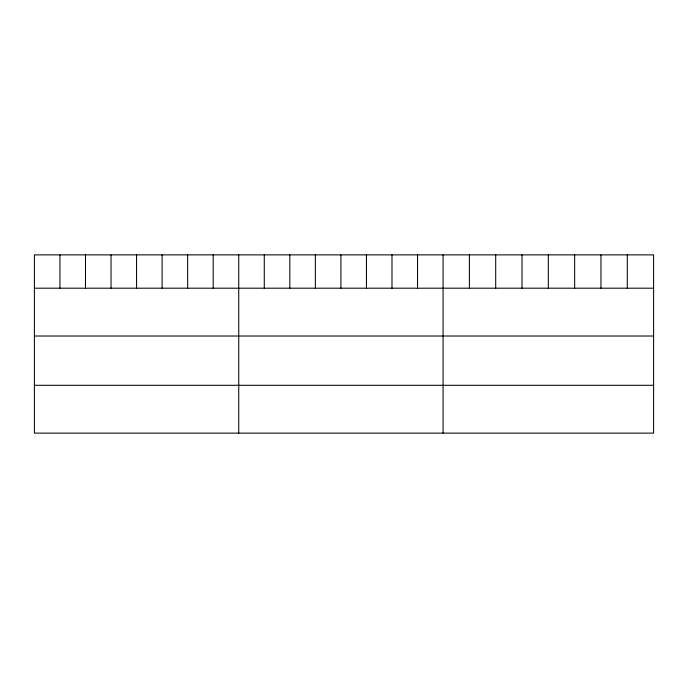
<?xml version="1.0" encoding="UTF-8"?>
<svg xmlns="http://www.w3.org/2000/svg" width="688" height="688" viewBox="0 0 688 688"><rect width="100%" height="100%" fill="white"/><g stroke="black" fill="none" stroke-linecap="round" stroke-linejoin="round"><path stroke-width="1.03" d="M653.6 288.195L653.6 433.122L34.4 433.122L34.4 254.878L653.6 254.878L653.6 288.195L34.4 288.195M34.4 336.019L653.6 336.019M34.4 385.297L653.6 385.297M627.284 254.878L627.284 288.195M600.968 254.878L600.968 288.195M574.652 254.878L574.652 288.195M548.336 254.878L548.336 288.195M522.02 254.878L522.02 288.195M495.704 254.878L495.704 288.195M469.388 254.878L469.388 288.195M443.072 254.878L443.072 433.122M417.53 254.878L417.53 288.195M391.988 254.878L391.988 288.195M366.446 254.878L366.446 288.195M340.904 254.878L340.904 288.195M315.362 254.878L315.362 288.195M289.82 254.878L289.82 288.195M264.278 254.878L264.278 288.195M238.736 254.878L238.736 433.122M213.194 254.878L213.194 288.195M187.652 254.878L187.652 288.195M162.11 254.878L162.11 288.195M136.568 254.878L136.568 288.195M111.026 254.878L111.026 288.195M85.484 254.878L85.484 288.195M59.942 254.878L59.942 288.195"/></g></svg>
